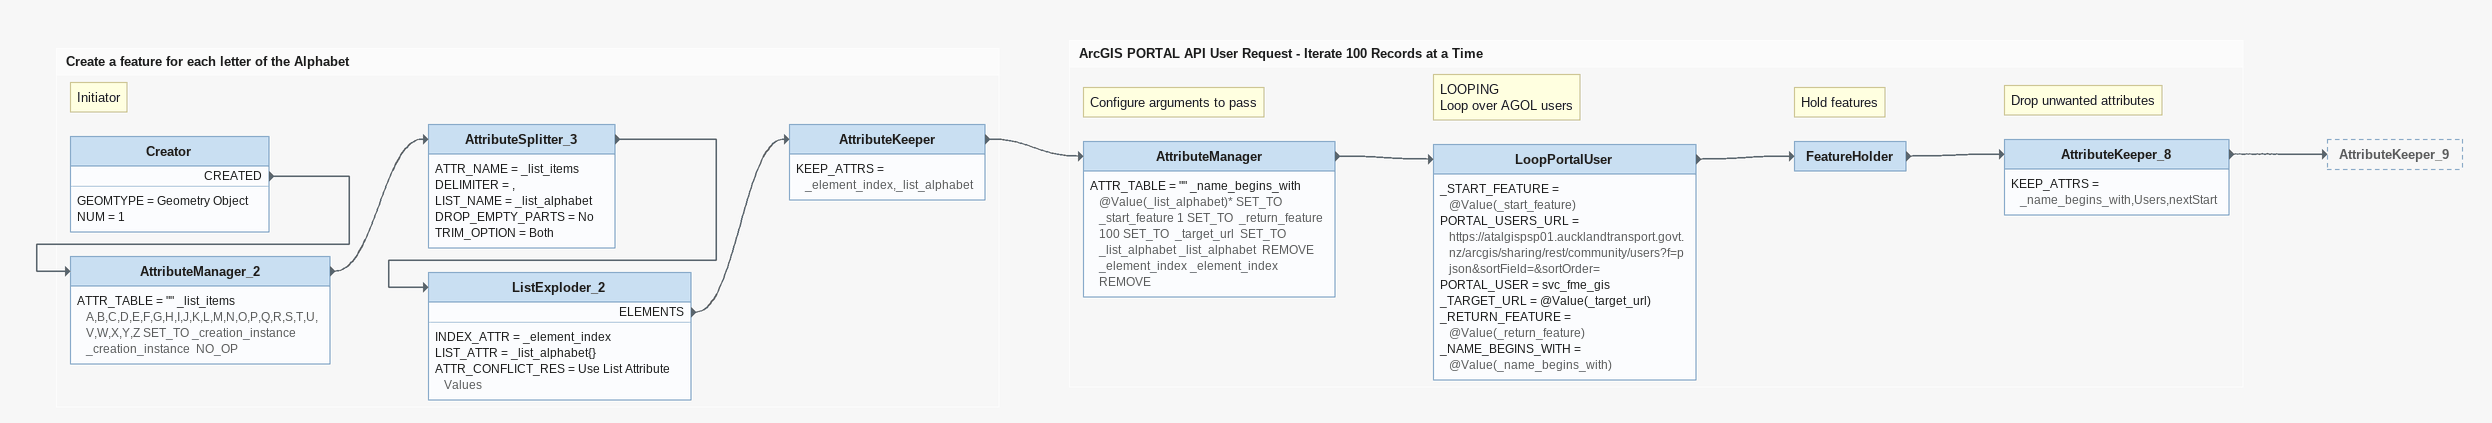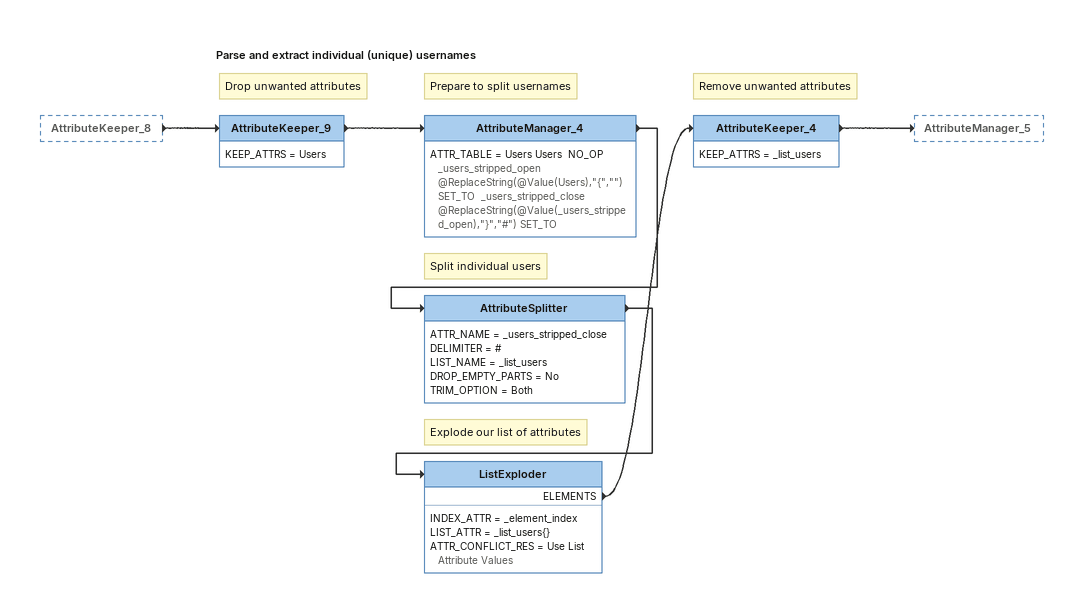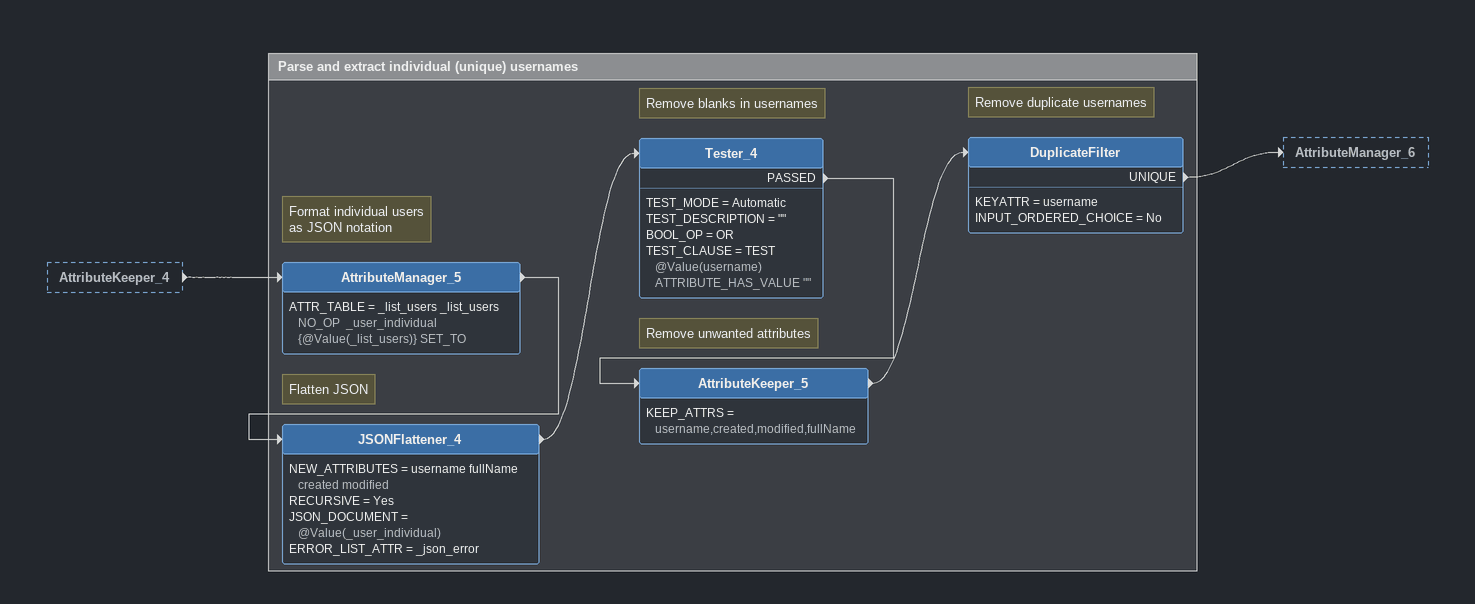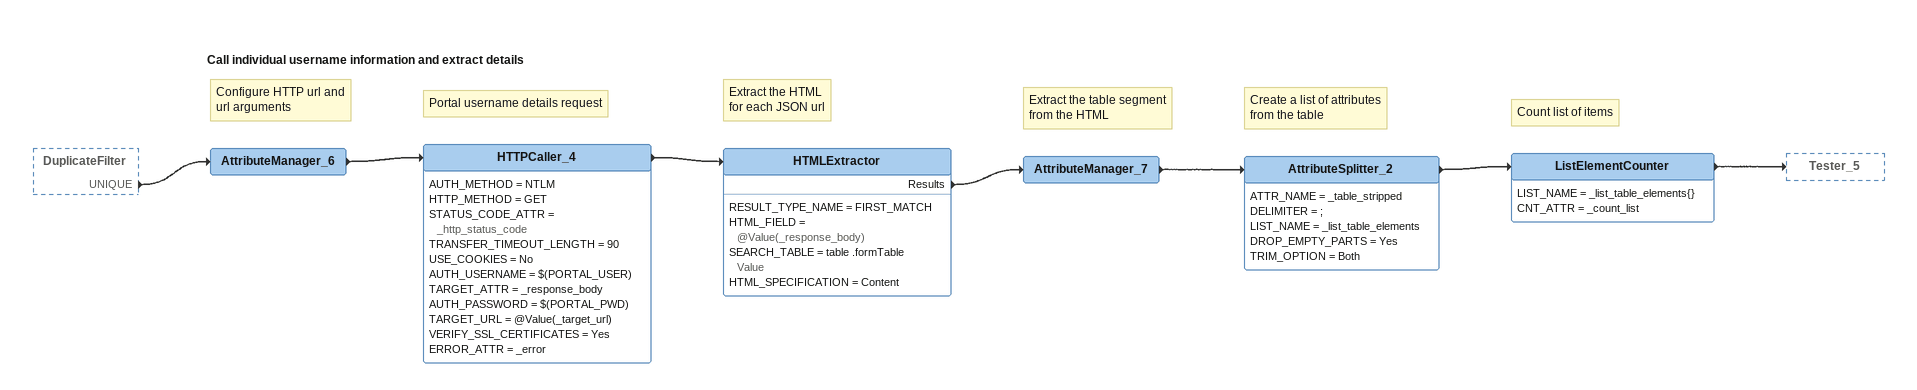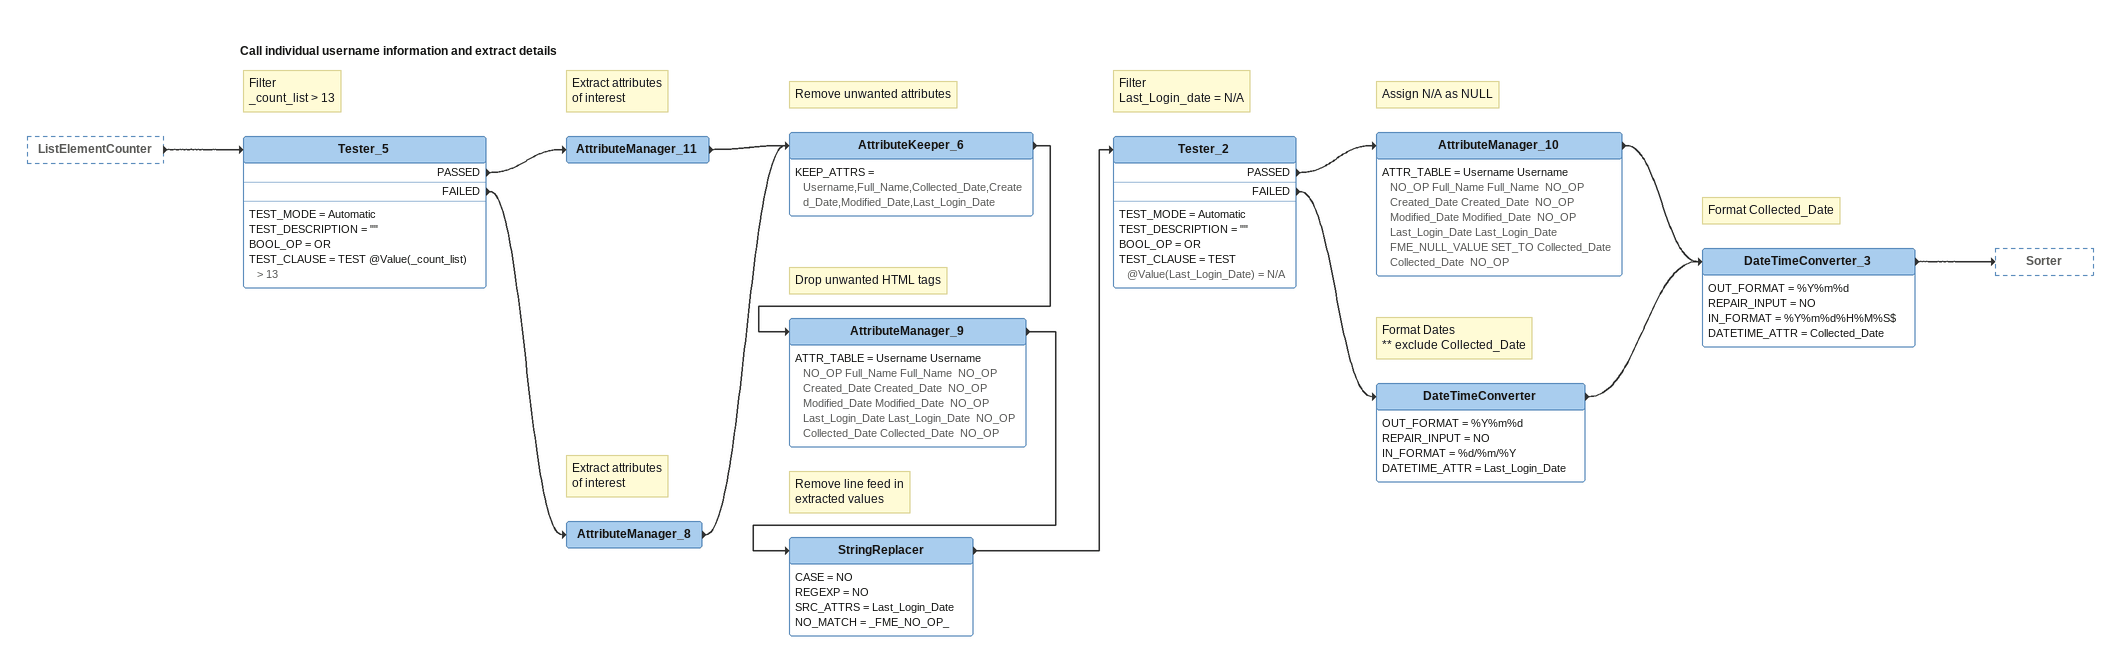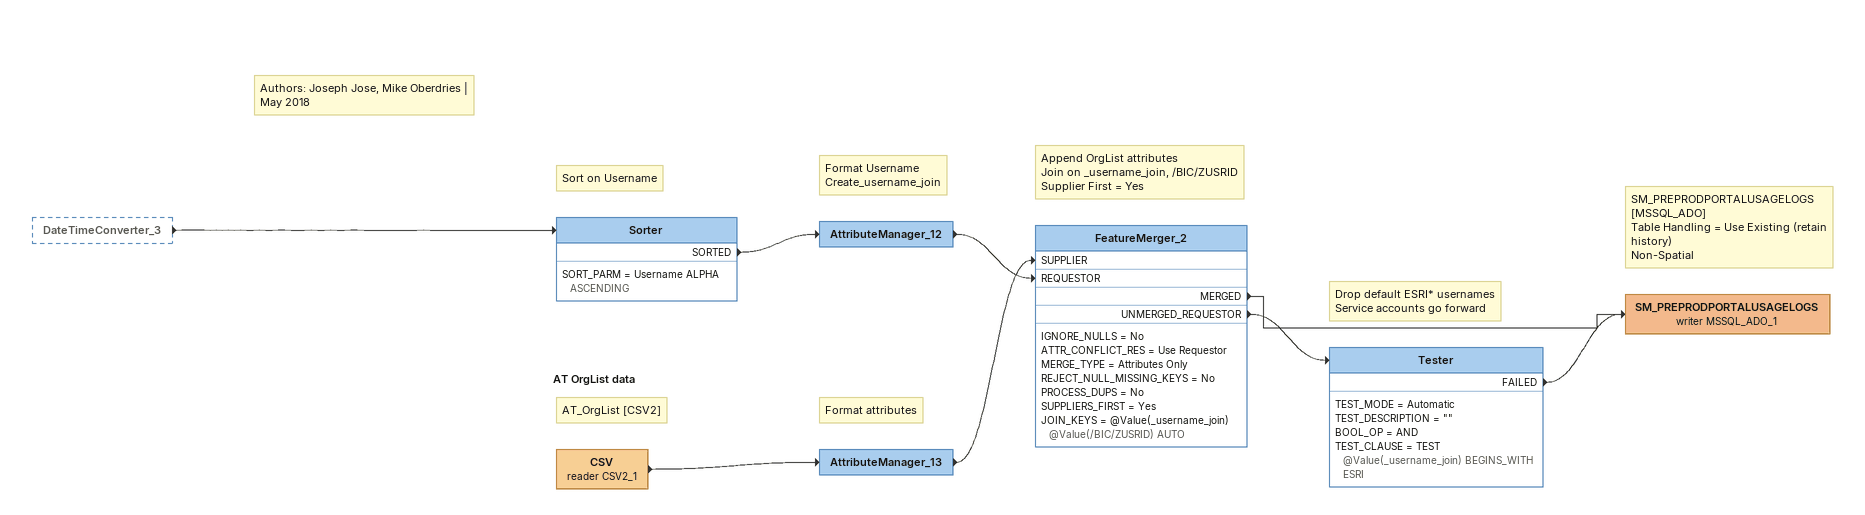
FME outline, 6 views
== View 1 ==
Bookmark: Create a feature for each letter of the Alphabet
Note: Initiator
Creator
    GEOMTYPE = Geometry Object
    NUM = 1
    CREATED -> AttributeManager_2
AttributeManager_2
    ATTR_TABLE = "" _list_items A,B,C,D,E,F,G,H,I,J,K,L,M,N,O,P,Q,R,S,T,U,V,W,X,Y,Z SET_TO _creation_instance _creation_instance  NO_OP
    -> AttributeSplitter_3
AttributeSplitter_3
    ATTR_NAME = _list_items
    DELIMITER = ,
    LIST_NAME = _list_alphabet
    DROP_EMPTY_PARTS = No
    TRIM_OPTION = Both
    -> ListExploder_2
ListExploder_2
    INDEX_ATTR = _element_index
    LIST_ATTR = _list_alphabet{}
    ATTR_CONFLICT_RES = Use List Attribute Values
    ELEMENTS -> AttributeKeeper
AttributeKeeper
    KEEP_ATTRS = _element_index,_list_alphabet
    -> AttributeManager

Bookmark: ArcGIS PORTAL API User Request - Iterate 100 Records at a Time
Note: Configure arguments to pass
AttributeManager
    ATTR_TABLE = "" _name_begins_with @Value(_list_alphabet)* SET_TO  _start_feature 1 SET_TO  _return_feature 100 SET_TO  _target_url  SET_TO _list_alphabet _list_alphabet  REMOVE _element_index _element_index  REMOVE
    -> LoopPortalUser
Note: LOOPING / Loop over AGOL users
LoopPortalUser
    _START_FEATURE = @Value(_start_feature)
    PORTAL_USERS_URL = https://atalgispsp01.aucklandtransport.govt.nz/arcgis/sharing/rest/community/users?f=pjson&sortField=&sortOrder=
    PORTAL_USER = svc_fme_gis
    _TARGET_URL = @Value(_target_url)
    _RETURN_FEATURE = @Value(_return_feature)
    _NAME_BEGINS_WITH = @Value(_name_begins_with)
    -> FeatureHolder
Note: Hold features
FeatureHolder
    -> AttributeKeeper_8
Note: Drop unwanted attributes
AttributeKeeper_8
    KEEP_ATTRS = _name_begins_with,Users,nextStart
    -> AttributeKeeper_9

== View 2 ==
AttributeKeeper_8 [outside]
    -> AttributeKeeper_9

Bookmark: Parse and extract individual (unique) usernames
Note: Drop unwanted attributes
AttributeKeeper_9
    KEEP_ATTRS = Users
    -> AttributeManager_4
Note: Prepare to split usernames
AttributeManager_4
    ATTR_TABLE = Users Users  NO_OP  _users_stripped_open @ReplaceString(@Value(Users),"{","") SET_TO  _users_stripped_close @ReplaceString(@Value(_users_stripped_open),"}","#") SET_TO
    -> AttributeSplitter
Note: Split individual users
AttributeSplitter
    ATTR_NAME = _users_stripped_close
    DELIMITER = #
    LIST_NAME = _list_users
    DROP_EMPTY_PARTS = No
    TRIM_OPTION = Both
    -> ListExploder
Note: Explode our list of attributes
ListExploder
    INDEX_ATTR = _element_index
    LIST_ATTR = _list_users{}
    ATTR_CONFLICT_RES = Use List Attribute Values
    ELEMENTS -> AttributeKeeper_4
Note: Remove unwanted attributes
AttributeKeeper_4
    KEEP_ATTRS = _list_users
    -> AttributeManager_5

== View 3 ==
AttributeKeeper_4 [outside]
    -> AttributeManager_5

Bookmark: Parse and extract individual (unique) usernames
Note: Format individual users / as JSON notation
AttributeManager_5
    ATTR_TABLE = _list_users _list_users  NO_OP  _user_individual {@Value(_list_users)} SET_TO
    -> JSONFlattener_4
Note: Flatten JSON
JSONFlattener_4
    NEW_ATTRIBUTES = username fullName created modified
    RECURSIVE = Yes
    JSON_DOCUMENT = @Value(_user_individual)
    ERROR_LIST_ATTR = _json_error
    -> Tester_4
Note: Remove blanks in usernames
Tester_4
    TEST_MODE = Automatic
    TEST_DESCRIPTION = ""
    BOOL_OP = OR
    TEST_CLAUSE = TEST @Value(username) ATTRIBUTE_HAS_VALUE ""
    PASSED -> AttributeKeeper_5
Note: Remove unwanted attributes
AttributeKeeper_5
    KEEP_ATTRS = username,created,modified,fullName
    -> DuplicateFilter
Note: Remove duplicate usernames
DuplicateFilter
    KEYATTR = username
    INPUT_ORDERED_CHOICE = No
    UNIQUE -> AttributeManager_6

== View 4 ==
DuplicateFilter [outside]
    UNIQUE -> AttributeManager_6

Bookmark: Call individual username information and extract details
Note: Configure HTTP url and / url arguments
AttributeManager_6
    -> HTTPCaller_4
Note: Portal username details request
HTTPCaller_4
    AUTH_METHOD = NTLM
    HTTP_METHOD = GET
    STATUS_CODE_ATTR = _http_status_code
    TRANSFER_TIMEOUT_LENGTH = 90
    USE_COOKIES = No
    AUTH_USERNAME = $(PORTAL_USER)
    TARGET_ATTR = _response_body
    AUTH_PASSWORD = $(PORTAL_PWD)
    TARGET_URL = @Value(_target_url)
    VERIFY_SSL_CERTIFICATES = Yes
    ERROR_ATTR = _error
    -> HTMLExtractor
Note: Extract the HTML / for each JSON url
HTMLExtractor
    RESULT_TYPE_NAME = FIRST_MATCH
    HTML_FIELD = @Value(_response_body)
    SEARCH_TABLE = table .formTable Value
    HTML_SPECIFICATION = Content
    Results -> AttributeManager_7
Note: Extract the table segment / from the HTML
AttributeManager_7
    -> AttributeSplitter_2
Note: Create a list of attributes / from the table
AttributeSplitter_2
    ATTR_NAME = _table_stripped
    DELIMITER = ;
    LIST_NAME = _list_table_elements
    DROP_EMPTY_PARTS = Yes
    TRIM_OPTION = Both
    -> ListElementCounter
Note: Count list of items
ListElementCounter
    LIST_NAME = _list_table_elements{}
    CNT_ATTR = _count_list
    -> Tester_5

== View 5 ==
ListElementCounter [outside]
    -> Tester_5

Bookmark: Call individual username information and extract details
Note: Filter / _count_list > 13
Tester_5
    TEST_MODE = Automatic
    TEST_DESCRIPTION = ""
    BOOL_OP = OR
    TEST_CLAUSE = TEST @Value(_count_list) > 13
    PASSED -> AttributeManager_11
    FAILED -> AttributeManager_8
Note: Extract attributes / of interest
AttributeManager_11
    -> AttributeKeeper_6
Note: Extract attributes / of interest
AttributeManager_8
    -> AttributeKeeper_6
Note: Remove unwanted attributes
AttributeKeeper_6
    KEEP_ATTRS = Username,Full_Name,Collected_Date,Created_Date,Modified_Date,Last_Login_Date
    -> AttributeManager_9
Note: Drop unwanted HTML tags
AttributeManager_9
    ATTR_TABLE = Username Username  NO_OP Full_Name Full_Name  NO_OP Created_Date Created_Date  NO_OP Modified_Date Modified_Date  NO_OP Last_Login_Date Last_Login_Date  NO_OP Collected_Date Collected_Date  NO_OP
    -> StringReplacer
Note: Remove line feed in / extracted values
StringReplacer
    CASE = NO
    REGEXP = NO
    SRC_ATTRS = Last_Login_Date
    NO_MATCH = _FME_NO_OP_
    -> Tester_2
Note: Filter / Last_Login_date = N/A
Tester_2
    TEST_MODE = Automatic
    TEST_DESCRIPTION = ""
    BOOL_OP = OR
    TEST_CLAUSE = TEST @Value(Last_Login_Date) = N/A
    PASSED -> AttributeManager_10
    FAILED -> DateTimeConverter
Note: Assign N/A as NULL
AttributeManager_10
    ATTR_TABLE = Username Username  NO_OP Full_Name Full_Name  NO_OP Created_Date Created_Date  NO_OP Modified_Date Modified_Date  NO_OP Last_Login_Date Last_Login_Date FME_NULL_VALUE SET_TO Collected_Date Collected_Date  NO_OP
    -> DateTimeConverter_3
Note: Format Dates / ** exclude Collected_Date
DateTimeConverter
    OUT_FORMAT = %Y%m%d
    REPAIR_INPUT = NO
    IN_FORMAT = %d/%m/%Y
    DATETIME_ATTR = Last_Login_Date
    -> DateTimeConverter_3
Note: Format Collected_Date
DateTimeConverter_3
    OUT_FORMAT = %Y%m%d
    REPAIR_INPUT = NO
    IN_FORMAT = %Y%m%d%H%M%S$
    DATETIME_ATTR = Collected_Date
    -> Sorter

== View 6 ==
DateTimeConverter_3 [outside]
    -> Sorter
Note: Authors: Joseph Jose, Mike Oberdries | May 2018
Note: Sort on Username
Sorter
    SORT_PARM = Username ALPHA ASCENDING
    SORTED -> AttributeManager_12
Note: Format Username / Create_username_join
AttributeManager_12
    -> FeatureMerger_2 [REQUESTOR]
Note: Append OrgList attributes / Join on _username_join, /BIC/ZUSRID / Supplier First = Yes
FeatureMerger_2
    IGNORE_NULLS = No
    ATTR_CONFLICT_RES = Use Requestor
    MERGE_TYPE = Attributes Only
    REJECT_NULL_MISSING_KEYS = No
    PROCESS_DUPS = No
    SUPPLIERS_FIRST = Yes
    JOIN_KEYS = @Value(_username_join) @Value(/BIC/ZUSRID) AUTO
    MERGED -> SM_PREPRODPORTALUSAGELOGS (writer MSSQL_ADO_1)
    UNMERGED_REQUESTOR -> Tester
Note: Drop default ESRI* usernames / Service accounts go forward
Tester
    TEST_MODE = Automatic
    TEST_DESCRIPTION = ""
    BOOL_OP = AND
    TEST_CLAUSE = TEST @Value(_username_join) BEGINS_WITH ESRI
    FAILED -> SM_PREPRODPORTALUSAGELOGS (writer MSSQL_ADO_1)
Note: SM_PREPRODPORTALUSAGELOGS [MSSQL_ADO] / Table Handling = Use Existing (retain history) / Non-Spatial
SM_PREPRODPORTALUSAGELOGS (writer MSSQL_ADO_1)

Bookmark: AT OrgList data
Note: AT_OrgList [CSV2]
CSV (reader CSV2_1)
    -> AttributeManager_13
Note: Format attributes
AttributeManager_13
    -> FeatureMerger_2 [SUPPLIER]
